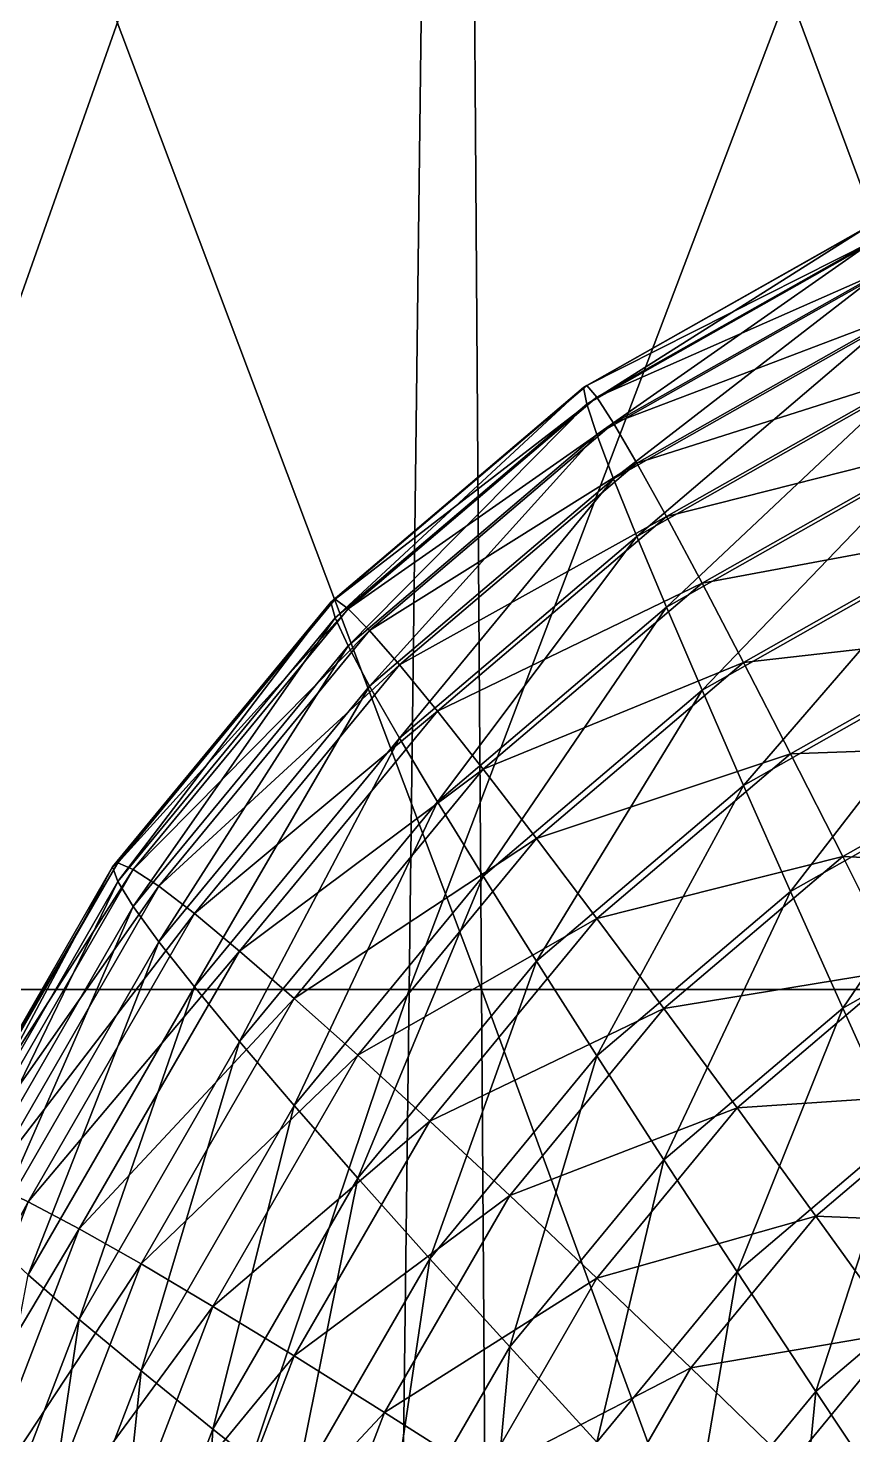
# Model space of a CAD drawing. Header units: metres. Extents: x -4.19 to 4.19, y -6.6 to 2.07.
# Drawn here: x -0.651 to -0.278, y -3.733 to -3.097 of the extents above; entities that cross this region are included whole.
import ezdxf

# ---------------------------------------------------------------- set-up
doc = ezdxf.new("R2010")
doc.units = ezdxf.units.M

msp = doc.modelspace()

# ---------------------------------------------------------------- linework, layer by layer
at = {"layer": 'Cockpit'}
for points in [[(-0.4, -3.2598, 0.50808), (-0.27257, -3.18757, 0.50812), (-0.27362, -3.18832, 0.5259)], [(-0.4, -3.2598, 0.50808), (-0.39848, -3.25878, 0.49037), (-0.27257, -3.18757, 0.50812)], [(-0.39848, -3.26721, 0.52419), (-0.4, -3.2598, 0.50808), (-0.27362, -3.18832, 0.5259)], [(-0.39848, -3.25878, 0.49037), (-0.26946, -3.19377, 0.48875), (-0.27257, -3.18757, 0.50812)], [(-0.39848, -3.26721, 0.52419), (-0.27362, -3.18832, 0.5259), (-0.27257, -3.19601, 0.54195)], [(-0.39848, -3.25878, 0.49037), (-0.39392, -3.26416, 0.4712), (-0.26946, -3.19377, 0.48875)], [(-0.39392, -3.28097, 0.53859), (-0.39848, -3.26721, 0.52419), (-0.27257, -3.19601, 0.54195)], [(-0.39392, -3.26416, 0.4712), (-0.26429, -3.20687, 0.46793), (-0.26946, -3.19377, 0.48875)], [(-0.39392, -3.28097, 0.53859), (-0.27257, -3.19601, 0.54195), (-0.26946, -3.21057, 0.55614)], [(-0.39392, -3.26416, 0.4712), (-0.38637, -3.27591, 0.45071), (-0.26429, -3.20687, 0.46793)], [(-0.38637, -3.27591, 0.45071), (-0.25711, -3.22676, 0.44582), (-0.26429, -3.20687, 0.46793)], [(-0.38637, -3.30095, 0.55116), (-0.39392, -3.28097, 0.53859), (-0.26946, -3.21057, 0.55614)], [(-0.38637, -3.30095, 0.55116), (-0.26946, -3.21057, 0.55614), (-0.26429, -3.23191, 0.56838)], [(-0.38637, -3.27591, 0.45071), (-0.37588, -3.29393, 0.42907), (-0.25711, -3.22676, 0.44582)], [(-0.37588, -3.29393, 0.42907), (-0.24798, -3.2533, 0.42259), (-0.25711, -3.22676, 0.44582)], [(-0.37588, -3.32702, 0.56181), (-0.38637, -3.30095, 0.55116), (-0.26429, -3.23191, 0.56838)], [(-0.37588, -3.32702, 0.56181), (-0.26429, -3.23191, 0.56838), (-0.25711, -3.25986, 0.57856)], [(-0.37588, -3.29393, 0.42907), (-0.36252, -3.31808, 0.40643), (-0.24798, -3.2533, 0.42259)], [(-0.36252, -3.31808, 0.40643), (-0.23696, -3.28628, 0.39841), (-0.24798, -3.2533, 0.42259)], [(-0.51423, -3.35681, 0.48389), (-0.39848, -3.25878, 0.49037), (-0.4, -3.2598, 0.50808)], [(-0.51423, -3.35681, 0.48389), (-0.51227, -3.35542, 0.46627), (-0.39848, -3.25878, 0.49037)], [(-0.51227, -3.36386, 0.5001), (-0.51423, -3.35681, 0.48389), (-0.4, -3.2598, 0.50808)], [(-0.51227, -3.35542, 0.46627), (-0.39392, -3.26416, 0.4712), (-0.39848, -3.25878, 0.49037)], [(-0.51227, -3.36386, 0.5001), (-0.4, -3.2598, 0.50808), (-0.39848, -3.26721, 0.52419)], [(-0.36252, -3.35898, 0.57046), (-0.37588, -3.32702, 0.56181), (-0.25711, -3.25986, 0.57856)], [(-0.36252, -3.35898, 0.57046), (-0.25711, -3.25986, 0.57856), (-0.24798, -3.29419, 0.58661)], [(-0.51227, -3.35542, 0.46627), (-0.50642, -3.3597, 0.44738), (-0.39392, -3.26416, 0.4712)], [(-0.50642, -3.3597, 0.44738), (-0.38637, -3.27591, 0.45071), (-0.39392, -3.26416, 0.4712)], [(-0.50642, -3.3765, 0.51477), (-0.51227, -3.36386, 0.5001), (-0.39848, -3.26721, 0.52419)], [(-0.50642, -3.3765, 0.51477), (-0.39848, -3.26721, 0.52419), (-0.39392, -3.28097, 0.53859)], [(-0.50642, -3.3597, 0.44738), (-0.49671, -3.36961, 0.42735), (-0.38637, -3.27591, 0.45071)], [(-0.49671, -3.36961, 0.42735), (-0.37588, -3.29393, 0.42907), (-0.38637, -3.27591, 0.45071)], [(-0.49671, -3.39466, 0.5278), (-0.50642, -3.3765, 0.51477), (-0.39392, -3.28097, 0.53859)], [(-0.49671, -3.39466, 0.5278), (-0.39392, -3.28097, 0.53859), (-0.38637, -3.30095, 0.55116)], [(-0.36252, -3.31808, 0.40643), (-0.34641, -3.34819, 0.38298), (-0.23696, -3.28628, 0.39841)], [(-0.34641, -3.34819, 0.38298), (-0.22413, -3.32546, 0.37348), (-0.23696, -3.28628, 0.39841)], [(-0.49671, -3.36961, 0.42735), (-0.48322, -3.38509, 0.40634), (-0.37588, -3.29393, 0.42907)], [(-0.48322, -3.38509, 0.40634), (-0.36252, -3.31808, 0.40643), (-0.37588, -3.29393, 0.42907)], [(-0.34641, -3.39657, 0.57704), (-0.36252, -3.35898, 0.57046), (-0.24798, -3.29419, 0.58661)], [(-0.34641, -3.39657, 0.57704), (-0.24798, -3.29419, 0.58661), (-0.23696, -3.33467, 0.59247)], [(-0.48322, -3.41818, 0.53908), (-0.49671, -3.39466, 0.5278), (-0.38637, -3.30095, 0.55116)], [(-0.48322, -3.41818, 0.53908), (-0.38637, -3.30095, 0.55116), (-0.37588, -3.32702, 0.56181)], [(-0.48322, -3.38509, 0.40634), (-0.46605, -3.406, 0.38451), (-0.36252, -3.31808, 0.40643)], [(-0.46605, -3.406, 0.38451), (-0.34641, -3.34819, 0.38298), (-0.36252, -3.31808, 0.40643)], [(-0.46605, -3.4469, 0.54854), (-0.48322, -3.41818, 0.53908), (-0.37588, -3.32702, 0.56181)], [(-0.46605, -3.4469, 0.54854), (-0.37588, -3.32702, 0.56181), (-0.36252, -3.35898, 0.57046)], [(-0.34641, -3.34819, 0.38298), (-0.32766, -3.38401, 0.35888), (-0.22413, -3.32546, 0.37348)], [(-0.32766, -3.38401, 0.35888), (-0.2096, -3.37054, 0.34797), (-0.22413, -3.32546, 0.37348)], [(-0.32766, -3.43952, 0.58149), (-0.34641, -3.39657, 0.57704), (-0.23696, -3.33467, 0.59247)], [(-0.32766, -3.43952, 0.58149), (-0.23696, -3.33467, 0.59247), (-0.22413, -3.38097, 0.59609)], [(-0.46605, -3.406, 0.38451), (-0.44534, -3.4322, 0.36203), (-0.34641, -3.34819, 0.38298)], [(-0.44534, -3.4322, 0.36203), (-0.32766, -3.38401, 0.35888), (-0.34641, -3.34819, 0.38298)], [(-0.61283, -3.47641, 0.45407), (-0.51227, -3.35542, 0.46627), (-0.51423, -3.35681, 0.48389)], [(-0.61283, -3.47641, 0.45407), (-0.6105, -3.47456, 0.43656), (-0.51227, -3.35542, 0.46627)], [(-0.6105, -3.47456, 0.43656), (-0.50642, -3.3597, 0.44738), (-0.51227, -3.35542, 0.46627)], [(-0.6105, -3.483, 0.47039), (-0.61283, -3.47641, 0.45407), (-0.51423, -3.35681, 0.48389)], [(-0.6105, -3.483, 0.47039), (-0.51423, -3.35681, 0.48389), (-0.51227, -3.36386, 0.5001)], [(-0.6105, -3.47456, 0.43656), (-0.60352, -3.47748, 0.41801), (-0.50642, -3.3597, 0.44738)], [(-0.60352, -3.47748, 0.41801), (-0.49671, -3.36961, 0.42735), (-0.50642, -3.3597, 0.44738)], [(-0.44534, -3.48058, 0.55609), (-0.46605, -3.4469, 0.54854), (-0.36252, -3.35898, 0.57046)], [(-0.44534, -3.48058, 0.55609), (-0.36252, -3.35898, 0.57046), (-0.34641, -3.39657, 0.57704)], [(-0.60352, -3.49428, 0.48541), (-0.6105, -3.483, 0.47039), (-0.51227, -3.36386, 0.5001)], [(-0.60352, -3.49428, 0.48541), (-0.51227, -3.36386, 0.5001), (-0.50642, -3.3765, 0.51477)], [(-0.60352, -3.47748, 0.41801), (-0.59195, -3.48514, 0.39855), (-0.49671, -3.36961, 0.42735)], [(-0.59195, -3.48514, 0.39855), (-0.48322, -3.38509, 0.40634), (-0.49671, -3.36961, 0.42735)], [(-0.32766, -3.38401, 0.35888), (-0.30642, -3.42529, 0.33432), (-0.2096, -3.37054, 0.34797)], [(-0.30642, -3.42529, 0.33432), (-0.19347, -3.42116, 0.32209), (-0.2096, -3.37054, 0.34797)], [(-0.59195, -3.51018, 0.499), (-0.60352, -3.49428, 0.48541), (-0.50642, -3.3765, 0.51477)], [(-0.59195, -3.51018, 0.499), (-0.50642, -3.3765, 0.51477), (-0.49671, -3.39466, 0.5278)], [(-0.30642, -3.48749, 0.5838), (-0.32766, -3.43952, 0.58149), (-0.22413, -3.38097, 0.59609)], [(-0.30642, -3.48749, 0.5838), (-0.22413, -3.38097, 0.59609), (-0.2096, -3.43274, 0.59745)], [(-0.59195, -3.48514, 0.39855), (-0.57588, -3.49747, 0.37832), (-0.48322, -3.38509, 0.40634)], [(-0.57588, -3.49747, 0.37832), (-0.46605, -3.406, 0.38451), (-0.48322, -3.38509, 0.40634)], [(-0.44534, -3.4322, 0.36203), (-0.42123, -3.46348, 0.33907), (-0.32766, -3.38401, 0.35888)], [(-0.42123, -3.46348, 0.33907), (-0.30642, -3.42529, 0.33432), (-0.32766, -3.38401, 0.35888)], [(-0.57588, -3.53057, 0.51106), (-0.59195, -3.51018, 0.499), (-0.49671, -3.39466, 0.5278)], [(-0.57588, -3.53057, 0.51106), (-0.49671, -3.39466, 0.5278), (-0.48322, -3.41818, 0.53908)], [(-0.42123, -3.51898, 0.56168), (-0.44534, -3.48058, 0.55609), (-0.34641, -3.39657, 0.57704)], [(-0.42123, -3.51898, 0.56168), (-0.34641, -3.39657, 0.57704), (-0.32766, -3.43952, 0.58149)], [(-0.57588, -3.49747, 0.37832), (-0.55542, -3.51439, 0.35749), (-0.46605, -3.406, 0.38451)], [(-0.55542, -3.51439, 0.35749), (-0.44534, -3.4322, 0.36203), (-0.46605, -3.406, 0.38451)], [(-0.55542, -3.55529, 0.52151), (-0.57588, -3.53057, 0.51106), (-0.48322, -3.41818, 0.53908)], [(-0.55542, -3.55529, 0.52151), (-0.48322, -3.41818, 0.53908), (-0.46605, -3.4469, 0.54854)], [(-0.42123, -3.46348, 0.33907), (-0.39392, -3.49961, 0.31579), (-0.30642, -3.42529, 0.33432)], [(-0.39392, -3.49961, 0.31579), (-0.28284, -3.4717, 0.30949), (-0.30642, -3.42529, 0.33432)], [(-0.30642, -3.42529, 0.33432), (-0.28284, -3.4717, 0.30949), (-0.19347, -3.42116, 0.32209)], [(-0.28284, -3.4717, 0.30949), (-0.17588, -3.47695, 0.29603), (-0.19347, -3.42116, 0.32209)], [(-0.55542, -3.51439, 0.35749), (-0.53073, -3.53577, 0.33621), (-0.44534, -3.4322, 0.36203)], [(-0.53073, -3.53577, 0.33621), (-0.42123, -3.46348, 0.33907), (-0.44534, -3.4322, 0.36203)], [(-0.28284, -3.54013, 0.58393), (-0.30642, -3.48749, 0.5838), (-0.2096, -3.43274, 0.59745)], [(-0.28284, -3.54013, 0.58393), (-0.2096, -3.43274, 0.59745), (-0.19347, -3.48959, 0.59653)], [(-0.39392, -3.56181, 0.56527), (-0.42123, -3.51898, 0.56168), (-0.32766, -3.43952, 0.58149)], [(-0.39392, -3.56181, 0.56527), (-0.32766, -3.43952, 0.58149), (-0.30642, -3.48749, 0.5838)], [(-0.53073, -3.58416, 0.53027), (-0.55542, -3.55529, 0.52151), (-0.46605, -3.4469, 0.54854)], [(-0.53073, -3.58416, 0.53027), (-0.46605, -3.4469, 0.54854), (-0.44534, -3.48058, 0.55609)], [(-0.53073, -3.53577, 0.33621), (-0.502, -3.56145, 0.31464), (-0.42123, -3.46348, 0.33907)], [(-0.502, -3.56145, 0.31464), (-0.39392, -3.49961, 0.31579), (-0.42123, -3.46348, 0.33907)], [(-0.69282, -3.61495, 0.41953), (-0.6105, -3.47456, 0.43656), (-0.61283, -3.47641, 0.45407)], [(-0.69282, -3.61495, 0.41953), (-0.69018, -3.61258, 0.40215), (-0.6105, -3.47456, 0.43656)], [(-0.69018, -3.62102, 0.43598), (-0.69282, -3.61495, 0.41953), (-0.61283, -3.47641, 0.45407)], [(-0.69018, -3.61258, 0.40215), (-0.60352, -3.47748, 0.41801), (-0.6105, -3.47456, 0.43656)], [(-0.69018, -3.62102, 0.43598), (-0.61283, -3.47641, 0.45407), (-0.6105, -3.483, 0.47039)], [(-0.39392, -3.49961, 0.31579), (-0.36361, -3.5403, 0.29239), (-0.28284, -3.4717, 0.30949)], [(-0.36361, -3.5403, 0.29239), (-0.25711, -3.5229, 0.28458), (-0.28284, -3.4717, 0.30949)], [(-0.28284, -3.4717, 0.30949), (-0.25711, -3.5229, 0.28458), (-0.17588, -3.47695, 0.29603)], [(-0.69018, -3.61258, 0.40215), (-0.68229, -3.61392, 0.38399), (-0.60352, -3.47748, 0.41801)], [(-0.68229, -3.63072, 0.45139), (-0.69018, -3.62102, 0.43598), (-0.6105, -3.483, 0.47039)], [(-0.68229, -3.61392, 0.38399), (-0.59195, -3.48514, 0.39855), (-0.60352, -3.47748, 0.41801)], [(-0.68229, -3.63072, 0.45139), (-0.6105, -3.483, 0.47039), (-0.60352, -3.49428, 0.48541)], [(-0.502, -3.61695, 0.53726), (-0.53073, -3.58416, 0.53027), (-0.44534, -3.48058, 0.55609)], [(-0.502, -3.61695, 0.53726), (-0.44534, -3.48058, 0.55609), (-0.42123, -3.51898, 0.56168)], [(-0.68229, -3.61392, 0.38399), (-0.66921, -3.61896, 0.36518), (-0.59195, -3.48514, 0.39855)], [(-0.66921, -3.61896, 0.36518), (-0.57588, -3.49747, 0.37832), (-0.59195, -3.48514, 0.39855)], [(-0.36361, -3.60873, 0.56683), (-0.39392, -3.56181, 0.56527), (-0.30642, -3.48749, 0.5838)], [(-0.36361, -3.60873, 0.56683), (-0.30642, -3.48749, 0.5838), (-0.28284, -3.54013, 0.58393)], [(-0.25711, -3.59703, 0.58189), (-0.28284, -3.54013, 0.58393), (-0.19347, -3.48959, 0.59653)], [(-0.66921, -3.64401, 0.46563), (-0.68229, -3.63072, 0.45139), (-0.60352, -3.49428, 0.48541)], [(-0.66921, -3.64401, 0.46563), (-0.60352, -3.49428, 0.48541), (-0.59195, -3.51018, 0.499)], [(-0.66921, -3.61896, 0.36518), (-0.65104, -3.62766, 0.34586), (-0.57588, -3.49747, 0.37832)], [(-0.65104, -3.62766, 0.34586), (-0.55542, -3.51439, 0.35749), (-0.57588, -3.49747, 0.37832)], [(-0.502, -3.56145, 0.31464), (-0.46946, -3.59122, 0.29295), (-0.39392, -3.49961, 0.31579)], [(-0.46946, -3.59122, 0.29295), (-0.36361, -3.5403, 0.29239), (-0.39392, -3.49961, 0.31579)], [(-0.65104, -3.66076, 0.4786), (-0.66921, -3.64401, 0.46563), (-0.59195, -3.51018, 0.499)], [(-0.65104, -3.66076, 0.4786), (-0.59195, -3.51018, 0.499), (-0.57588, -3.53057, 0.51106)], [(-0.65104, -3.62766, 0.34586), (-0.62791, -3.63996, 0.32618), (-0.55542, -3.51439, 0.35749)], [(-0.62791, -3.63996, 0.32618), (-0.53073, -3.53577, 0.33621), (-0.55542, -3.51439, 0.35749)], [(-0.46946, -3.65342, 0.54243), (-0.502, -3.61695, 0.53726), (-0.42123, -3.51898, 0.56168)], [(-0.46946, -3.65342, 0.54243), (-0.42123, -3.51898, 0.56168), (-0.39392, -3.56181, 0.56527)], [(-0.36361, -3.5403, 0.29239), (-0.33054, -3.58526, 0.26903), (-0.25711, -3.5229, 0.28458)], [(-0.33054, -3.58526, 0.26903), (-0.22943, -3.57849, 0.25977), (-0.25711, -3.5229, 0.28458)], [(-0.62791, -3.68086, 0.49021), (-0.65104, -3.66076, 0.4786), (-0.57588, -3.53057, 0.51106)], [(-0.62791, -3.68086, 0.49021), (-0.57588, -3.53057, 0.51106), (-0.55542, -3.55529, 0.52151)], [(-0.62791, -3.63996, 0.32618), (-0.6, -3.65576, 0.30629), (-0.53073, -3.53577, 0.33621)], [(-0.6, -3.65576, 0.30629), (-0.502, -3.56145, 0.31464), (-0.53073, -3.53577, 0.33621)], [(-0.46946, -3.59122, 0.29295), (-0.43334, -3.62487, 0.2713), (-0.36361, -3.5403, 0.29239)], [(-0.43334, -3.62487, 0.2713), (-0.33054, -3.58526, 0.26903), (-0.36361, -3.5403, 0.29239)], [(-0.33054, -3.65939, 0.56635), (-0.36361, -3.60873, 0.56683), (-0.28284, -3.54013, 0.58393)], [(-0.33054, -3.65939, 0.56635), (-0.28284, -3.54013, 0.58393), (-0.25711, -3.59703, 0.58189)], [(-0.6, -3.70414, 0.50035), (-0.62791, -3.68086, 0.49021), (-0.55542, -3.55529, 0.52151)], [(-0.6, -3.70414, 0.50035), (-0.55542, -3.55529, 0.52151), (-0.53073, -3.58416, 0.53027)], [(-0.6, -3.65576, 0.30629), (-0.56752, -3.67494, 0.28634), (-0.502, -3.56145, 0.31464)], [(-0.56752, -3.67494, 0.28634), (-0.46946, -3.59122, 0.29295), (-0.502, -3.56145, 0.31464)], [(-0.43334, -3.69329, 0.54574), (-0.46946, -3.65342, 0.54243), (-0.39392, -3.56181, 0.56527)], [(-0.43334, -3.69329, 0.54574), (-0.39392, -3.56181, 0.56527), (-0.36361, -3.60873, 0.56683)], [(-0.33054, -3.58526, 0.26903), (-0.29495, -3.63413, 0.2459), (-0.22943, -3.57849, 0.25977)], [(-0.29495, -3.63413, 0.2459), (-0.2, -3.63805, 0.23526), (-0.22943, -3.57849, 0.25977)], [(-0.56752, -3.73044, 0.50896), (-0.6, -3.70414, 0.50035), (-0.53073, -3.58416, 0.53027)], [(-0.56752, -3.73044, 0.50896), (-0.53073, -3.58416, 0.53027), (-0.502, -3.61695, 0.53726)], [(-0.56752, -3.67494, 0.28634), (-0.53073, -3.69735, 0.26649), (-0.46946, -3.59122, 0.29295)], [(-0.53073, -3.69735, 0.26649), (-0.43334, -3.62487, 0.2713), (-0.46946, -3.59122, 0.29295)], [(-0.43334, -3.62487, 0.2713), (-0.39392, -3.66213, 0.24986), (-0.33054, -3.58526, 0.26903)], [(-0.39392, -3.66213, 0.24986), (-0.29495, -3.63413, 0.2459), (-0.33054, -3.58526, 0.26903)], [(-0.29495, -3.7134, 0.56383), (-0.33054, -3.65939, 0.56635), (-0.25711, -3.59703, 0.58189)], [(-0.29495, -3.7134, 0.56383), (-0.25711, -3.59703, 0.58189), (-0.22943, -3.65776, 0.5777)], [(-0.39392, -3.73626, 0.54718), (-0.43334, -3.69329, 0.54574), (-0.36361, -3.60873, 0.56683)], [(-0.39392, -3.73626, 0.54718), (-0.36361, -3.60873, 0.56683), (-0.33054, -3.65939, 0.56635)], [(-0.72614, -3.76702, 0.32826), (-0.65104, -3.62766, 0.34586), (-0.66921, -3.61896, 0.36518)], [(-0.53073, -3.75956, 0.51597), (-0.56752, -3.73044, 0.50896), (-0.502, -3.61695, 0.53726)], [(-0.53073, -3.75956, 0.51597), (-0.502, -3.61695, 0.53726), (-0.46946, -3.65342, 0.54243)], [(-0.72614, -3.76702, 0.32826), (-0.70642, -3.7717, 0.30995), (-0.65104, -3.62766, 0.34586)], [(-0.70642, -3.7717, 0.30995), (-0.62791, -3.63996, 0.32618), (-0.65104, -3.62766, 0.34586)], [(-0.53073, -3.69735, 0.26649), (-0.4899, -3.72284, 0.24688), (-0.43334, -3.62487, 0.2713)], [(-0.4899, -3.72284, 0.24688), (-0.39392, -3.66213, 0.24986), (-0.43334, -3.62487, 0.2713)], [(-0.39392, -3.66213, 0.24986), (-0.35151, -3.70273, 0.2288), (-0.29495, -3.63413, 0.2459)], [(-0.35151, -3.70273, 0.2288), (-0.25711, -3.68655, 0.22317), (-0.29495, -3.63413, 0.2459)], [(-0.29495, -3.63413, 0.2459), (-0.25711, -3.68655, 0.22317), (-0.2, -3.63805, 0.23526)], [(-0.70642, -3.7717, 0.30995), (-0.68132, -3.77888, 0.29154), (-0.62791, -3.63996, 0.32618)], [(-0.68132, -3.77888, 0.29154), (-0.6, -3.65576, 0.30629), (-0.62791, -3.63996, 0.32618)], [(-0.4899, -3.79126, 0.52132), (-0.53073, -3.75956, 0.51597), (-0.46946, -3.65342, 0.54243)], [(-0.4899, -3.79126, 0.52132), (-0.46946, -3.65342, 0.54243), (-0.43334, -3.69329, 0.54574)], [(-0.68132, -3.77888, 0.29154), (-0.65104, -3.78851, 0.27319), (-0.6, -3.65576, 0.30629)], [(-0.68132, -3.81978, 0.45557), (-0.65104, -3.66076, 0.4786), (-0.62791, -3.68086, 0.49021)], [(-0.65104, -3.78851, 0.27319), (-0.56752, -3.67494, 0.28634), (-0.6, -3.65576, 0.30629)], [(-0.35151, -3.782, 0.54672), (-0.39392, -3.73626, 0.54718), (-0.33054, -3.65939, 0.56635)], [(-0.35151, -3.782, 0.54672), (-0.33054, -3.65939, 0.56635), (-0.29495, -3.7134, 0.56383)], [(-0.25711, -3.77036, 0.55929), (-0.29495, -3.7134, 0.56383), (-0.22943, -3.65776, 0.5777)], [(-0.4899, -3.72284, 0.24688), (-0.44534, -3.75119, 0.22766), (-0.39392, -3.66213, 0.24986)], [(-0.44534, -3.75119, 0.22766), (-0.35151, -3.70273, 0.2288), (-0.39392, -3.66213, 0.24986)], [(-0.65104, -3.78851, 0.27319), (-0.6158, -3.8005, 0.25504), (-0.56752, -3.67494, 0.28634)], [(-0.6158, -3.8005, 0.25504), (-0.53073, -3.69735, 0.26649), (-0.56752, -3.67494, 0.28634)], [(-0.65104, -3.83689, 0.46725), (-0.68132, -3.81978, 0.45557), (-0.62791, -3.68086, 0.49021)], [(-0.65104, -3.83689, 0.46725), (-0.62791, -3.68086, 0.49021), (-0.6, -3.70414, 0.50035)], [(-0.35151, -3.70273, 0.2288), (-0.30642, -3.74635, 0.20826), (-0.25711, -3.68655, 0.22317)], [(-0.30642, -3.74635, 0.20826), (-0.21732, -3.74212, 0.20101), (-0.25711, -3.68655, 0.22317)], [(-0.6158, -3.8005, 0.25504), (-0.57588, -3.81478, 0.23721), (-0.53073, -3.69735, 0.26649)], [(-0.57588, -3.81478, 0.23721), (-0.4899, -3.72284, 0.24688), (-0.53073, -3.69735, 0.26649)], [(-0.44534, -3.82532, 0.52498), (-0.4899, -3.79126, 0.52132), (-0.43334, -3.69329, 0.54574)], [(-0.44534, -3.82532, 0.52498), (-0.43334, -3.69329, 0.54574), (-0.39392, -3.73626, 0.54718)], [(-0.6158, -3.85601, 0.47765), (-0.65104, -3.83689, 0.46725), (-0.6, -3.70414, 0.50035)], [(-0.6158, -3.85601, 0.47765), (-0.6, -3.70414, 0.50035), (-0.56752, -3.73044, 0.50896)], [(-0.44534, -3.75119, 0.22766), (-0.39738, -3.7822, 0.20898), (-0.35151, -3.70273, 0.2288)], [(-0.39738, -3.7822, 0.20898), (-0.30642, -3.74635, 0.20826), (-0.35151, -3.70273, 0.2288)], [(-0.30642, -3.83015, 0.54438), (-0.35151, -3.782, 0.54672), (-0.29495, -3.7134, 0.56383)], [(-0.30642, -3.83015, 0.54438), (-0.29495, -3.7134, 0.56383), (-0.25711, -3.77036, 0.55929)], [(-0.57588, -3.81478, 0.23721), (-0.53157, -3.83123, 0.21985), (-0.4899, -3.72284, 0.24688)], [(-0.53157, -3.83123, 0.21985), (-0.44534, -3.75119, 0.22766), (-0.4899, -3.72284, 0.24688)], [(-0.57588, -3.87698, 0.48669), (-0.6158, -3.85601, 0.47765), (-0.56752, -3.73044, 0.50896)], [(-0.57588, -3.87698, 0.48669), (-0.56752, -3.73044, 0.50896), (-0.53073, -3.75956, 0.51597)]]:
    msp.add_3dface(points, dxfattribs=at)
at = {"layer": 'Hull 2'}
for points in [[(-0.46842, -2.69172, 0.64709), (-0.76503, -3.53172, 0.33387), (-0.76888, -2.69172, 0.48942)], [(-0.46842, -2.69172, 0.64709), (-0.47879, -3.53172, 0.45609), (-0.76503, -3.53172, 0.33387)], [(-0.76272, -2.69172, -0.54914), (-0.44608, -3.53172, -0.65879), (-0.45198, -2.69172, -0.74094)], [(-0.76272, -2.69172, -0.54914), (-0.75276, -3.53172, -0.46503), (-0.44608, -3.53172, -0.65879)], [(-0.15974, -2.69172, 0.83518), (-0.47879, -3.53172, 0.45609), (-0.46842, -2.69172, 0.64709)], [(-0.15974, -2.69172, 0.83518), (-0.17619, -3.53172, 0.63574), (-0.47879, -3.53172, 0.45609)], [(-0.45198, -2.69172, -0.74094), (-0.1394, -3.53172, -0.85255), (-0.14124, -2.69172, -0.93274)], [(-0.45198, -2.69172, -0.74094), (-0.44608, -3.53172, -0.65879), (-0.1394, -3.53172, -0.85255)], [(-0.47879, -3.53172, 0.45609), (-0.76119, -4.37172, 0.16314), (-0.76503, -3.53172, 0.33387)], [(-0.47879, -3.53172, 0.45609), (-0.4892, -4.37172, 0.24486), (-0.76119, -4.37172, 0.16314)], [(-0.75276, -3.53172, -0.46503), (-0.44018, -4.37172, -0.55349), (-0.44608, -3.53172, -0.65879)], [(-0.75276, -3.53172, -0.46503), (-0.74281, -4.37172, -0.36441), (-0.44018, -4.37172, -0.55349)], [(-0.17619, -3.53172, 0.63574), (-0.4892, -4.37172, 0.24486), (-0.47879, -3.53172, 0.45609)], [(-0.17619, -3.53172, 0.63574), (-0.1927, -4.37172, 0.40964), (-0.4892, -4.37172, 0.24486)], [(-0.44608, -3.53172, -0.65879), (-0.13756, -4.37172, -0.74257), (-0.1394, -3.53172, -0.85255)], [(-0.44608, -3.53172, -0.65879), (-0.44018, -4.37172, -0.55349), (-0.13756, -4.37172, -0.74257)]]:
    msp.add_3dface(points, dxfattribs=at)

doc.saveas('drawing.dxf')
